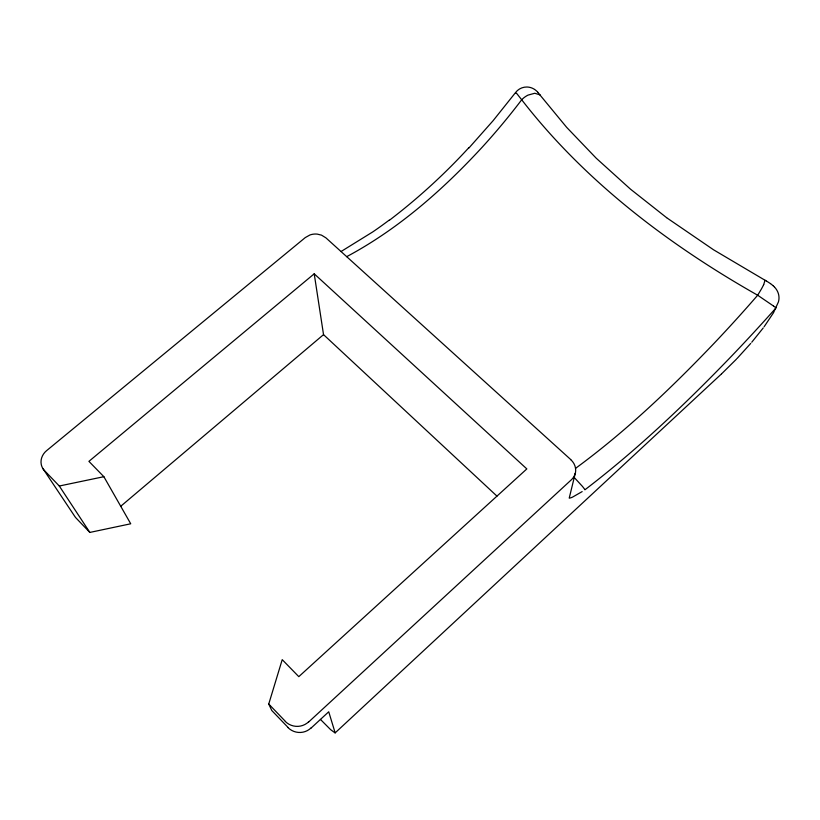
<?xml version="1.0" encoding="UTF-8"?>
<svg xmlns="http://www.w3.org/2000/svg" width="820" height="820" viewBox="0 0 820 820"><rect width="100%" height="100%" fill="white"/><g stroke="black" fill="none" stroke-linecap="round" stroke-linejoin="round"><path stroke-width="1.23" d="M288.189 727.586L271.789 710.509L268.745 704.031L282.223 659.649L298.798 676.654L526.829 468.917L314.214 273.808L88.919 461.363L103.863 476.697L130.728 523.785L89.841 532.426L76.137 518.107A12.515 12.177 12.1 0 1 74.784 516.395L43.101 468.855A12.802 12.464 12.1 0 1 41.266 464.499C40.17 459.343 42.568 453.911 46.586 450.662L305.265 237.595L309.898 234.991A16.513 16.072 12.1 0 1 317.237 234.11L321.491 235.135L325.919 237.851L570.771 459.589M763.686 284.612L765.039 280.255L713.554 249.792L667.019 217.976M575.527 468.374C625.332 431.822 670.278 389.09 712.939 344.533A1500.282 1460.041 12.1 0 0 757.68 295.231L761.247 289.286A81.293 79.109 12.1 0 0 763.686 284.612M764.096 326.79L773.485 312.768L778.405 301.965A15.242 14.832 12.1 0 0 778.877 296.03L778.805 295.518A15.641 15.221 12.1 0 0 777.524 291.448L776.96 290.372A17.486 17.015 12.1 0 0 775.699 288.486L774.674 287.266M763.225 327.959L751.755 342.237M516.631 93.357L521.582 99.64M750.72 343.436L737.088 358.473M468.927 147.989L493.117 120.673L515.554 92.557A14.042 13.673 12.1 0 1 527.004 87.002L527.28 87.033A13.745 13.376 12.1 0 1 532.303 88.191A14.032 13.663 12.1 0 1 533.113 88.581L534.363 89.288M736.483 359.119L721.631 373.797M721.344 374.053L335.093 732.936L330.624 729.646L320.456 719.417M308.73 721.928L571.335 479.813A13.919 13.55 12.1 0 0 575.291 473.191L569.223 498.109A4.213 4.1 12.1 0 0 569.562 498.078L569.961 498.017A13.725 13.356 12.1 0 0 572.575 497.094L582.159 491.59M311.046 728.109L328.728 711.78L335.144 732.824M120.735 506.268L323.531 334.632L314.214 273.808M584.896 489.806C636.412 450.426 683.593 405.695 728.652 359.15A1801.981 1753.652 12.1 0 0 776.099 307.828L773.526 306.055M389.182 220.16L382.089 225.367A468.353 455.787 12.1 0 1 372.844 231.855L341.038 251.535M346.696 256.66C398.233 229.128 442.697 190.014 482.139 147.262A707.106 688.144 12.1 0 0 521.694 99.773A23.247 22.622 12.1 0 1 528.029 95.11L534.753 93.265L539.826 94.802L566.651 127.336L596.232 158.219L630.467 189.143L666.67 217.72M43.091 468.855A12.884 12.546 12.1 0 0 44.516 470.629L59.306 486.014L103.863 476.697M765.039 280.255L766.228 280.901M757.68 295.231C668.536 244.678 584.967 181.404 521.848 99.968M766.546 281.086L770.523 283.648M757.875 295.364L773.229 305.829M534.609 89.452L534.835 89.605A15.385 14.975 12.1 0 1 535.603 90.179L536.116 90.6A18.081 17.599 12.1 0 1 537.069 91.481L537.725 92.168M770.79 283.833L773.045 285.647M773.168 285.77L774.531 287.113M323.531 334.632L496.961 496.12M574.236 477.486L582.364 486.301M268.745 704.031L285.432 721.405M537.869 92.322L540.339 95.335M582.702 486.701L584.291 488.761A9.051 8.815 12.1 0 1 584.68 489.366M515.882 93.111L515.841 93.07A1.814 1.763 12.1 0 1 515.565 92.65M59.306 486.014L89.841 532.426M570.71 459.661A14.463 14.073 12.1 0 1 575.394 473.212M310.954 728.006A16.144 15.713 12.1 0 1 288.087 727.678M308.627 721.825A16.461 16.021 12.1 0 1 285.339 721.508M468.722 147.815A627.864 611.023 12.1 0 1 389.315 220.334"/></g></svg>
